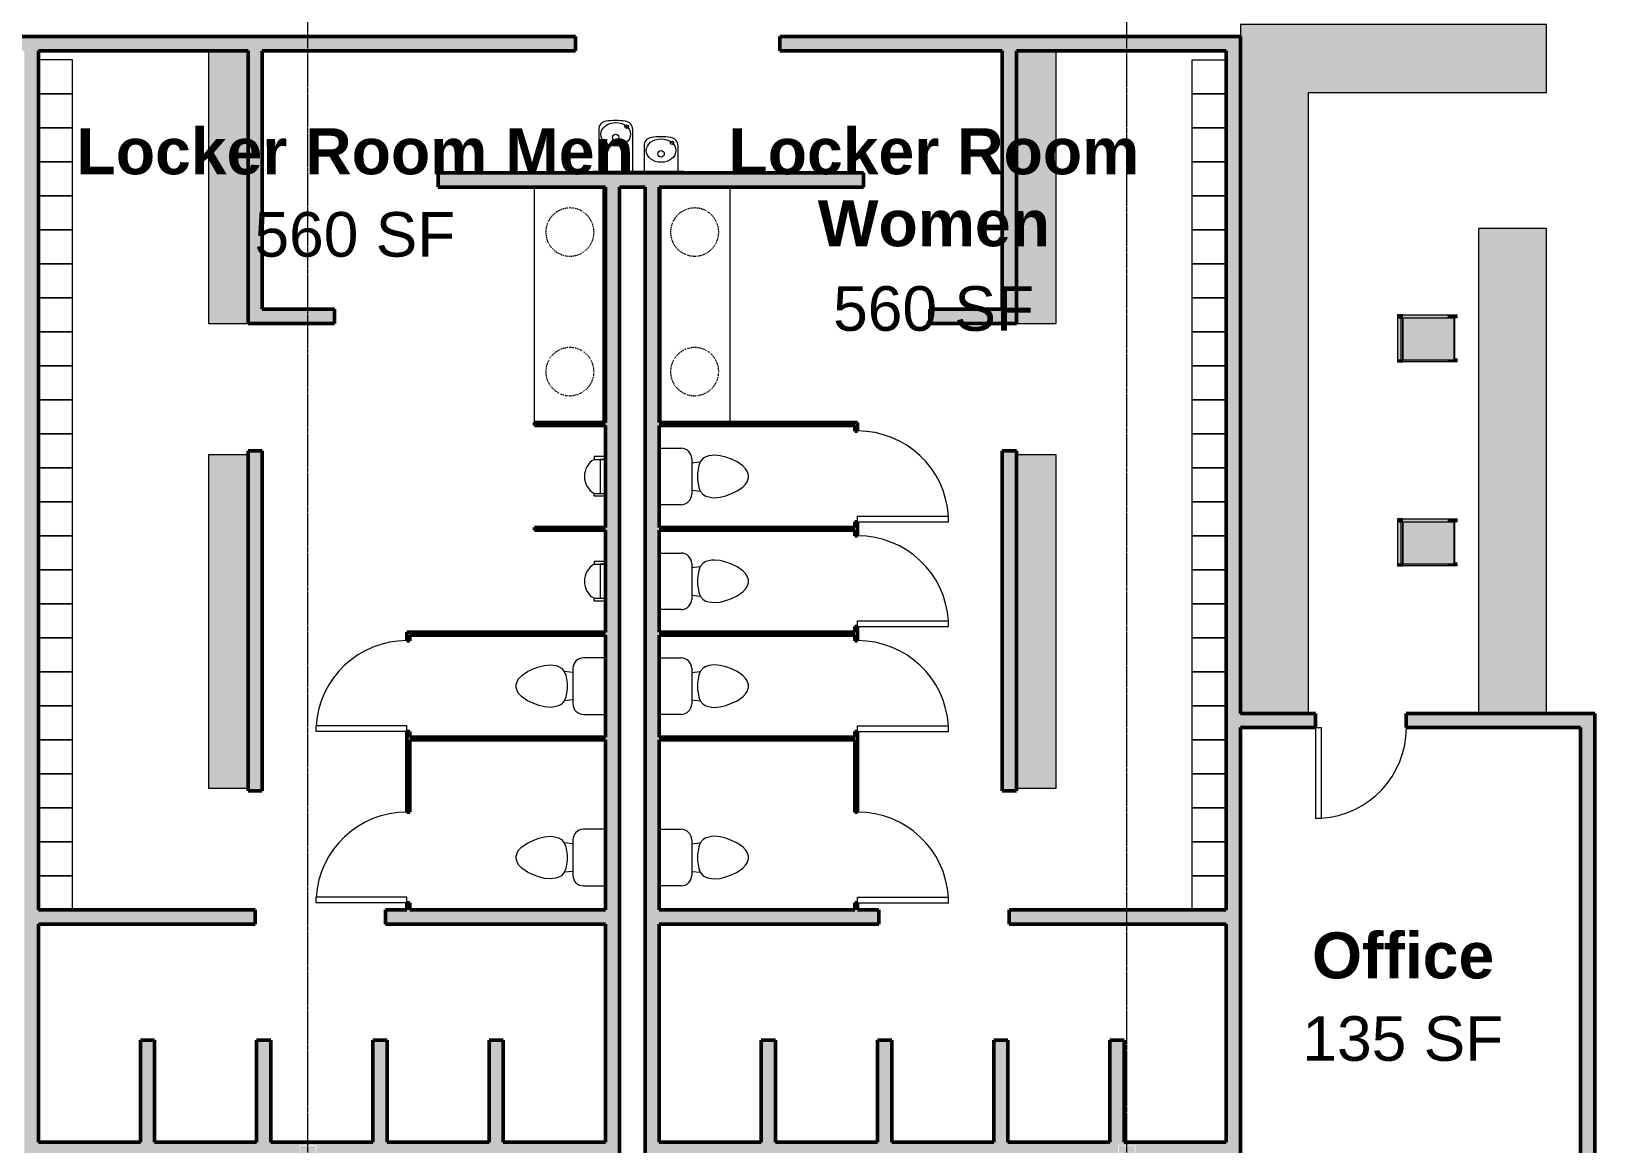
# Model space of a CAD drawing. Header units: inches. Extents: x 22110 to 26500, y -23046 to -20307.
# Drawn here: x 25300 to 25851, y -22755 to -22362 of the extents above; entities that cross this region are included whole.
import ezdxf

# ---------------------------------------------------------------- set-up
doc = ezdxf.new("R2010")
doc.units = ezdxf.units.IN
doc.header["$MEASUREMENT"] = 0
doc.linetypes.add('Dash dot dot', pattern=[0.8125, 0.25, -0.1875, 0, -0.1875, 0, -0.1875])
doc.linetypes.add('Grid Line 1_2_', pattern=[0.875, 0.5, -0.125, 0.125, -0.125])
for name, color, linetype, lineweight in [('A-DOOR', 31, 'Continuous', 13), ('I-FURN', 30, 'Continuous', 9), ('I-WALL', 2, 'Continuous', 13), ('M-AREA-IDEN', 171, 'Continuous', 9), ('P-SANR-FIXT', 6, 'Continuous', 9), ('Q-CASE', 31, 'Continuous', 9), ('S-GRID', 1, 'Continuous', 9)]:
    doc.layers.add(name, color=color, linetype=linetype, lineweight=lineweight)
doc.styles.add('Arial_2', font='arial.ttf', dxfattribs={"height": 15.736527})
doc.styles.add('Arial_B_1', font='arialbd.ttf', dxfattribs={"height": 16.236099})

# ---------------------------------------------------------------- blocks, each defined once
blk = doc.blocks.new('Casework 1 - Casework 1-456223-First Floor Plan')
at = {"layer": 'Q-CASE'}
h = blk.add_hatch(color=256, dxfattribs=at)
h.paths.add_polyline_path([(25750.39, -22590.66), (25750.39, -22371.55), (25834.39, -22371.55), (25834.39, -22347.55), (25726.39, -22347.55), (25726.39, -22590.66)], flags=0)
h.paths.add_polyline_path([(25810.39, -22590.66), (25834.39, -22590.66), (25834.39, -22419.55), (25810.39, -22419.55), (25810.39, -22550.54)], flags=0)
for p, q in [((25834.39, -22347.55), (25726.39, -22347.55)), ((25726.39, -22347.55), (25726.39, -22351.8)), ((25834.39, -22371.55), (25834.39, -22347.55)), ((25750.39, -22590.66), (25750.39, -22371.55)), ((25750.39, -22371.55), (25834.39, -22371.55)), ((25834.39, -22419.55), (25810.39, -22419.55)), ((25810.39, -22419.55), (25810.39, -22590.66)), ((25834.39, -22590.66), (25834.39, -22419.55))]:
    blk.add_line(p, q, dxfattribs=at)
blk = doc.blocks.new('Bar_Stool_6722_1_ - Bar_Stool_6722_1_-477960-First Floor Plan')
at = {"layer": 'I-FURN'}
for points in [[(1, 19.24), (1, 21.13), (0, 21.13), (0, 19.21), (1, 19.21)], [(0.5, 18.44), (0.5, 19.21), (0, 19.21), (0, 17.72), (0.5, 17.72), (0.5, 18.08)], [(1, 17.72), (0, 17.72), (0, 1.78), (1, 1.78), (1, 17.63)], [(1, 17.97), (1, 19.21), (0.5, 19.21), (0.5, 17.72), (1, 17.72)], [(15.5, 20.06), (15.5, 20.14), (1, 20.14), (1, 19.99), (15.5, 19.99)], [(16, 19.99), (1, 19.99), (1, 19.89), (16, 19.89)], [(16, 18.21), (16, 19.89), (1, 19.89), (1, 17.63), (16, 17.63)], [(16, 2.03), (16, 17.63), (1, 17.63), (1, 2.03), (1.35, 2.03)], [(16.5, 19.21), (16.5, 21.13), (15.5, 21.13), (15.5, 19.99), (16, 19.99), (16, 19.21)], [(16.5, 17.97), (16.5, 19.21), (16, 19.21), (16, 17.72), (16.5, 17.72)], [(16.5, 1.78), (16.5, 17.72), (16, 17.72), (16, 1.78)], [(1, 1.73), (1, 1.78), (0, 1.78), (0, 0.98), (1, 0.98), (1, 1.24)], [(1, 0.62), (1, 0.98), (0, 0.94), (0, 0), (1, 0), (1, 0.3)], [(16, 2.03), (1, 2.03), (1, 1.91), (16, 1.91)], [(16, 1.24), (16, 1.91), (1, 1.91), (1, 1.24), (1.35, 1.24)], [(16, 0.94), (16, 1.24), (1, 1.24), (1, 0), (16, 0), (16, 0.62)], [(16.5, 1.78), (16, 1.73), (16, 0.98), (16.5, 0.98), (16.5, 1.73)], [(16.5, 0.63), (16.5, 0.98), (16, 0.94), (16, 0), (16.5, 0), (16.5, 0.62)]]:
    blk.add_hatch(color=256, dxfattribs=at).paths.add_polyline_path(points, flags=0)
for p, q in [((0, 19.21), (0, 21.13)), ((1, 21.13), (0, 21.13)), ((0, 17.72), (0, 19.21)), ((0, 1.78), (0, 17.72)), ((1, 21.13), (1, 20.14)), ((1, 20.14), (15.5, 20.14)), ((1, 20.14), (1, 20.06)), ((1, 20.06), (1, 19.99)), ((16, 20), (1, 20)), ((1, 19.89), (1, 19.99)), ((1, 17.63), (1, 19.89)), ((1, 2.03), (1, 17.63)), ((15.5, 20.14), (15.5, 21.13)), ((16.5, 21.13), (15.5, 21.13)), ((15.5, 20.06), (15.5, 20.14)), ((15.5, 19.98), (15.5, 20.06)), ((16, 19.99), (16, 19.89)), ((16, 19.89), (16, 17.63)), ((16, 17.63), (16, 2.03)), ((16.5, 21.13), (16.5, 19.21)), ((16.5, 19.21), (16.5, 17.72)), ((16.5, 17.72), (16.5, 1.78)), ((1, 1.78), (0, 1.78)), ((0, 1.78), (0, 0.98)), ((1, 0.98), (0, 0.98)), ((0, 0.98), (0, 0)), ((0, 0), (1, 0)), ((1, 1.91), (1, 2.03)), ((16, 2.03), (1, 2.03)), ((1, 1.24), (1, 1.91)), ((16, 1.91), (1, 1.91)), ((1, 0), (1, 1.24)), ((1, 1.24), (16, 1.24)), ((16, 2.03), (16, 1.91)), ((16, 1.91), (16, 1.24)), ((16.5, 1.78), (16, 1.78)), ((16, 1.24), (16, 0)), ((16.5, 0.98), (16, 0.98)), ((16, 0), (16.5, 0)), ((16.5, 0.98), (16.5, 1.78)), ((16.5, 0), (16.5, 0.98)), ((1, 0), (16, 0))]:
    blk.add_line(p, q, dxfattribs=at)
blk = doc.blocks.new('Locker-Double Stacked - 12_ x 12_-484265-First Floor Plan')
at = {"layer": 'I-FURN'}
for p, q in [((-6, -6), (-6, 6)), ((-6, 6), (6, 6)), ((6, 6), (6, -6)), ((6, -6), (-6, -6))]:
    blk.add_line(p, q, dxfattribs=at)
blk = doc.blocks.new('Furniture 1 - Furniture 1-485189-First Floor Plan')
at = {"layer": 'I-FURN'}
blk.add_hatch(color=256, dxfattribs=at).paths.add_polyline_path([(25642.99, -22617.08), (25656.99, -22617.08), (25656.99, -22499.47), (25642.99, -22499.47), (25642.99, -22550.54)], flags=0)
for p, q in [((25656.99, -22499.47), (25642.99, -22499.47)), ((25656.99, -22617.08), (25656.99, -22499.47)), ((25642.99, -22617.08), (25656.99, -22617.08))]:
    blk.add_line(p, q, dxfattribs=at)
blk = doc.blocks.new('Toilet-Domestic-3D - Toilet-Domestic-3D-461878-First Floor Plan')
at = {"layer": 'P-SANR-FIXT'}
for p, q in [((-9.98, 11.75), (-9.98, 19.48)), ((9.98, 19.48), (9.98, 11.75)), ((6.25, 8.02), (-6.25, 8.02)), ((-4.86, 8.02), (-5.21, 5)), ((-1, 6), (-3.84, 5.5)), ((1, 6), (-1, 6)), ((3.84, 5.5), (1, 6)), ((4.86, 8.02), (5.21, 5)), ((-7.41, 1), (-7.5, 0)), ((-7.5, 0), (-7.33, -1.99)), ((-7.24, 2), (-7.41, 1)), ((-6.97, 3), (-7.24, 2)), ((-6.4, 4), (-6.97, 3)), ((-5.21, 5), (-6.4, 4)), ((-3.84, 5.5), (-5.21, 5)), ((5.21, 5), (3.84, 5.5)), ((6.4, 4), (5.21, 5)), ((6.97, 3), (6.4, 4)), ((7.24, 2), (6.97, 3)), ((7.41, 1), (7.24, 2)), ((7.33, -1.99), (7.5, 0)), ((7.5, 0), (7.41, 1)), ((-7.33, -1.99), (-6.79, -4)), ((-6.79, -4), (-6.06, -6)), ((6.06, -6), (6.79, -4)), ((6.79, -4), (7.33, -1.99)), ((-6.06, -6), (-5.13, -8)), ((-5.13, -8), (-3.74, -10)), ((-3.74, -10), (-2.74, -11)), ((-2.74, -11), (-1.87, -11.5)), ((1.87, -11.5), (2.74, -11)), ((2.74, -11), (3.74, -10)), ((3.74, -10), (5.13, -8)), ((5.13, -8), (6.06, -6)), ((-1.87, -11.5), (-0.5, -12)), ((-0.5, -12), (0.5, -12)), ((0.5, -12), (1.87, -11.5))]:
    blk.add_line(p, q, dxfattribs=at)
for centre, start, end in [((-6.25, 11.75), 180, 270), ((6.25, 11.75), 270, 360)]:
    blk.add_arc(centre, 3.73, start, end, dxfattribs=at)
blk = doc.blocks.new('Single-Flush - 32_ x 84_-486214-First Floor Plan')
at = {"layer": 'A-DOOR', "lineweight": 20}
for p, q in [((14, 0.5), (14, 32.5)), ((16, 32.5), (14, 32.5)), ((16, 0.5), (16, 32.5)), ((16, 0.5), (14, 0.5))]:
    blk.add_line(p, q, dxfattribs=at)
at = {"layer": 'A-DOOR', "lineweight": 9}
blk.add_arc((16, 0.5), 32.07, 93.5759, 180, dxfattribs=at)
blk = doc.blocks.new('Furniture 2 - Furniture 1-487140-First Floor Plan')
at = {"layer": 'I-FURN'}
blk.add_hatch(color=256, dxfattribs=at).paths.add_polyline_path([(25642.99, -22591.05), (25656.99, -22591.05), (25656.99, -22494.8), (25642.99, -22494.8), (25642.99, -22586.05)], flags=0)
for p, q in [((25656.99, -22591.05), (25656.99, -22494.8)), ((25642.99, -22591.05), (25656.99, -22591.05))]:
    blk.add_line(p, q, dxfattribs=at)
blk = doc.blocks.new('Vanity Counter Top w 2 Round Sink Holes - 72_-489078-First Floor Plan')
at = {"layer": 'Q-CASE', "lineweight": 20}
for p, q in [((-52.26, -0.75), (30.86, -0.75)), ((-52.26, -25), (30.86, -25))]:
    blk.add_line(p, q, dxfattribs=at)
at = {"layer": 'Q-CASE', "linetype": 'Dash dot dot'}
for centre, start, end in [((-34.26, -12.5), 360, 180), ((14.99, -12.5), 360, 180), ((-34.26, -12.5), 180, 0), ((14.99, -12.5), 180, 0)]:
    blk.add_arc(centre, 8.5, start, end, dxfattribs=at)
blk = doc.blocks.new('Locker-Double Stacked - 12_ x 12_-489636-First Floor Plan')
at = {"layer": 'I-FURN'}
for p, q in [((6, 6), (-6, 6)), ((-6, 6), (-6, -6)), ((6, -6), (6, 6)), ((-6, -6), (6, -6))]:
    blk.add_line(p, q, dxfattribs=at)
blk = doc.blocks.new('Furniture 3 - Furniture 1-489597-First Floor Plan')
at = {"layer": 'I-FURN'}
blk.add_hatch(color=256, dxfattribs=at).paths.add_polyline_path([(25345.99, -22617.08), (25359.99, -22617.08), (25359.99, -22499.47), (25345.99, -22499.47), (25345.99, -22550.54)], flags=0)
for p, q in [((25345.99, -22499.47), (25345.99, -22617.08)), ((25359.99, -22499.47), (25345.99, -22499.47)), ((25345.99, -22617.08), (25359.99, -22617.08))]:
    blk.add_line(p, q, dxfattribs=at)
blk = doc.blocks.new('Toilet-Domestic-3D - Toilet-Domestic-3D-489637-First Floor Plan')
at = {"layer": 'P-SANR-FIXT'}
for p, q in [((-2.74, 11), (-1.87, 11.5)), ((-1.87, 11.5), (-0.5, 12)), ((-0.5, 12), (0.5, 12)), ((0.5, 12), (1.87, 11.5)), ((1.87, 11.5), (2.74, 11)), ((-6.79, 4), (-6.06, 6)), ((-6.06, 6), (-5.13, 8)), ((-5.13, 8), (-3.74, 10)), ((-3.74, 10), (-2.74, 11)), ((2.74, 11), (3.74, 10)), ((3.74, 10), (5.13, 8)), ((5.13, 8), (6.06, 6)), ((6.06, 6), (6.79, 4)), ((-7.5, 0), (-7.33, 1.99)), ((-7.33, 1.99), (-6.79, 4)), ((6.79, 4), (7.33, 1.99)), ((7.33, 1.99), (7.5, 0)), ((-7.41, -1), (-7.5, 0)), ((-7.24, -2), (-7.41, -1)), ((-6.97, -3), (-7.24, -2)), ((-6.4, -4), (-6.97, -3)), ((-5.21, -5), (-6.4, -4)), ((-3.84, -5.5), (-5.21, -5)), ((-4.86, -8.02), (-5.21, -5)), ((-1, -6), (-3.84, -5.5)), ((3.84, -5.5), (1, -6)), ((5.21, -5), (3.84, -5.5)), ((4.86, -8.02), (5.21, -5)), ((6.4, -4), (5.21, -5)), ((6.97, -3), (6.4, -4)), ((7.24, -2), (6.97, -3)), ((7.41, -1), (7.24, -2)), ((7.5, 0), (7.41, -1)), ((6.25, -8.02), (-6.25, -8.02)), ((1, -6), (-1, -6)), ((-9.98, -11.75), (-9.98, -19.48)), ((9.98, -19.48), (9.98, -11.75))]:
    blk.add_line(p, q, dxfattribs=at)
for centre, start, end in [((-6.25, -11.75), 90, 180), ((6.25, -11.75), 0, 90)]:
    blk.add_arc(centre, 3.73, start, end, dxfattribs=at)
blk = doc.blocks.new('Single-Flush - 32_ x 84_-489638-First Floor Plan')
at = {"layer": 'A-DOOR', "lineweight": 20}
for p, q in [((14, -0.5), (14, -32.5)), ((16, -0.5), (14, -0.5)), ((16, -0.5), (16, -32.5)), ((16, -32.5), (14, -32.5))]:
    blk.add_line(p, q, dxfattribs=at)
at = {"layer": 'A-DOOR', "lineweight": 9}
blk.add_arc((16, -0.5), 32.07, 180, 266.4241, dxfattribs=at)
blk = doc.blocks.new('Furniture 4 - Furniture 1-489626-First Floor Plan')
at = {"layer": 'I-FURN'}
blk.add_hatch(color=256, dxfattribs=at).paths.add_polyline_path([(25345.99, -22591.05), (25359.99, -22591.05), (25359.99, -22494.8), (25345.99, -22494.8), (25345.99, -22586.05)], flags=0)
for p, q in [((25345.99, -22494.8), (25345.99, -22591.05)), ((25345.99, -22591.05), (25359.99, -22591.05))]:
    blk.add_line(p, q, dxfattribs=at)
blk = doc.blocks.new('Vanity Counter Top w 2 Round Sink Holes - 72_-489639-First Floor Plan')
at = {"layer": 'Q-CASE', "lineweight": 20}
for p, q in [((-52.26, 25), (30.86, 25)), ((-52.26, 0.75), (30.86, 0.75))]:
    blk.add_line(p, q, dxfattribs=at)
at = {"layer": 'Q-CASE', "linetype": 'Dash dot dot'}
for centre, start, end in [((-34.26, 12.5), 360, 180), ((14.99, 12.5), 360, 180), ((-34.26, 12.5), 180, 0), ((14.99, 12.5), 180, 0)]:
    blk.add_arc(centre, 8.5, start, end, dxfattribs=at)
blk = doc.blocks.new('Single-Flush - 32_ x 84_-489871-First Floor Plan')
at = {"layer": 'A-DOOR', "lineweight": 20}
for p, q in [((14, 2.5), (14, 34.5)), ((16, 34.5), (14, 34.5)), ((16, 2.5), (16, 34.5)), ((16, 2.5), (14, 2.5))]:
    blk.add_line(p, q, dxfattribs=at)
at = {"layer": 'A-DOOR', "lineweight": 9}
blk.add_arc((16, 2.5), 32.07, 93.5759, 180, dxfattribs=at)
blk = doc.blocks.new('Urinal-Wall-3D - Urinal-Wall-3D-492330-First Floor Plan')
at = {"layer": 'P-SANR-FIXT'}
for p, q in [((-11.29, 2.5), (-11.29, 6.5)), ((-11.29, 6.5), (-10.29, 6.5)), ((-10.29, 6.5), (-10.29, 2.5)), ((2.73, 6.5), (1.71, 6.5)), ((1.71, 6.5), (1.71, 2.5)), ((2.73, 2.5), (2.73, 6.5)), ((1.71, 4.35), (-10.29, 4.35)), ((-10.29, 4.35), (-10.29, 2.5)), ((1.71, 2.5), (1.71, 4.35))]:
    blk.add_line(p, q, dxfattribs=at)
blk.add_arc((-4.29, 2.89), 7, 31.0027, 148.9973, dxfattribs=at)
blk = doc.blocks.new('Drinking_Fountain-Haws_Corporation-Wall_Mounted_1119 - 1119-477162-First Floor Plan')
at = {"layer": 'P-SANR-FIXT'}
for p, q in [((13.07, 19.62), (13.07, 4.82)), ((25.07, 4.82), (25.07, 19.62)), ((29.07, 13.87), (29.07, 4.82)), ((41.07, 4.82), (41.07, 13.87)), ((43.07, 4.82), (11.07, 4.82)), ((11.07, 4.82), (11.07, 4.32)), ((43.07, 4.32), (43.07, 4.82))]:
    blk.add_line(p, q, dxfattribs=at)
for centre, radius in [((19.07, 16.82), 1.13), ((22.94, 20.67), 0.625), ((35.07, 11.07), 1.13), ((38.94, 14.94), 0.625)]:
    blk.add_circle(centre, radius, dxfattribs=at)
for centre, radius, start, end in [((16.07, 19.62), 3, 97.5776, 180), ((19.07, -2.93), 25.75, 82.4224, 97.5776), ((22.07, 19.62), 3, 360, 82.4224), ((32.07, 13.87), 3, 97.5776, 180), ((35.07, -8.68), 25.75, 82.4224, 97.5776), ((38.07, 13.87), 3, 360, 82.4224)]:
    blk.add_arc(centre, radius, start, end, dxfattribs=at)
for centre, ratio in [((19.07, 17.95), 0.786373), ((35.07, 12.2), 0.786365)]:
    blk.add_ellipse(centre, major_axis=(-5.25, 0), ratio=ratio, dxfattribs=at)

msp = doc.modelspace()

# ---------------------------------------------------------------- hatches: boundary and pattern name
at = {"layer": 'I-WALL'}
h = msp.add_hatch(color=256, dxfattribs=at)
h.paths.add_polyline_path([(25721.3902, -22368.8028), (25726.3902, -22368.8028), (25726.3902, -22363.8028), (25563.8902, -22363.8028), (25563.8902, -22368.8028), (25647.3902, -22368.8028)], flags=0)
h.paths.add_polyline_path([(25491.8902, -22368.8028), (25491.8902, -22363.8028), (25165.3902, -22363.8028), (25165.3902, -22368.8028), (25402.0712, -22368.8028)], flags=0)
h.paths.add_polyline_path([(25105.8902, -22368.8028), (25110.8902, -22368.8028), (25110.8902, -22363.8028), (24937.8902, -22363.8028), (24937.8902, -22368.8028), (24978.8902, -22368.8028)], flags=0)
h.paths.add_polyline_path([(24865.8902, -22368.8028), (24865.8902, -22363.8028), (24421.8902, -22363.8028), (24421.8902, -22368.8028), (24853.3472, -22368.8028)], flags=0)
h.paths.add_polyline_path([(24349.8902, -22368.8028), (24349.8902, -22363.8028), (23917.8902, -22363.8028), (23917.8902, -22368.8028), (24304.6232, -22368.8028)], flags=0)
h.paths.add_polyline_path([(23845.8902, -22368.8028), (23845.8902, -22363.8028), (23245.8902, -22363.8028), (23245.8902, -22368.8028)], flags=0)
h.paths.add_polyline_path([(23173.8902, -22368.8028), (23173.8902, -22363.8028), (22891.8902, -22363.8028), (22891.8902, -22368.8028), (23146.6076, -22368.8028)], flags=0)
h.paths.add_polyline_path([(22819.8902, -22368.8028), (22819.8902, -22363.8028), (22787.775, -22363.8028), (22787.775, -22368.8028), (22798.8902, -22368.8028)], flags=0)
for points in [[(25302.3902, -22769.5528), (25302.3902, -22368.8028), (25297.3902, -22368.8028), (25297.3902, -22769.5528)], [(25376.3902, -22465.0528), (25381.3902, -22465.0528), (25381.3902, -22368.8028), (25376.3902, -22368.8028), (25376.3902, -22403.924)], [(25647.3902, -22465.0528), (25647.3902, -22368.8028), (25642.3902, -22368.8028), (25642.3902, -22465.0528)], [(25726.3902, -22769.5528), (25726.3902, -22368.8028), (25721.3902, -22368.8028), (25721.3902, -22769.5528)], [(25593.4266, -22416.9278), (25593.4266, -22411.9278), (25443.4266, -22411.9278), (25443.4266, -22416.9278), (25539.2522, -22416.9278)], [(25507.3902, -22769.5528), (25507.3902, -22416.9278), (25502.3902, -22416.9278), (25502.3902, -22769.5528)], [(25521.3902, -22769.5528), (25521.3902, -22416.9278), (25516.3902, -22416.9278), (25516.3902, -22769.5528)], [(25381.3902, -22465.0528), (25406.8902, -22465.0528), (25406.8902, -22460.0528), (25381.3902, -22460.0528)], [(25642.3902, -22465.0528), (25642.3902, -22460.0528), (25616.8902, -22460.0528), (25616.8902, -22465.0528)], [(25502.3902, -22501.0528), (25502.3902, -22500.0528), (25477.3902, -22500.0528), (25477.3902, -22501.0528)], [(25590.3902, -22501.0528), (25591.3902, -22501.0528), (25591.3902, -22500.0528), (25521.3902, -22500.0528), (25521.3902, -22501.0528), (25539.2522, -22501.0528)], [(25381.3902, -22630.0528), (25381.3902, -22510.0528), (25376.3902, -22510.0528), (25376.3902, -22630.0528)], [(25647.3902, -22630.0528), (25647.3902, -22510.0528), (25642.3902, -22510.0528), (25642.3902, -22630.0528)], [(25502.3902, -22538.0528), (25502.3902, -22537.0528), (25477.3902, -22537.0528), (25477.3902, -22538.0528)], [(25590.3902, -22538.0528), (25590.3902, -22537.0528), (25521.3902, -22537.0528), (25521.3902, -22538.0528), (25539.2522, -22538.0528)], [(25502.3902, -22575.0528), (25502.3902, -22574.0528), (25432.3902, -22574.0528), (25432.3902, -22575.0528), (25470.6617, -22575.0528)], [(25590.3902, -22575.0528), (25590.3902, -22574.0528), (25521.3902, -22574.0528), (25521.3902, -22575.0528), (25539.2522, -22575.0528)], [(25502.3902, -22612.0528), (25502.3902, -22611.0528), (25433.3902, -22611.0528), (25433.3902, -22612.0528), (25470.6617, -22612.0528)], [(25590.3902, -22612.0528), (25590.3902, -22611.0528), (25521.3902, -22611.0528), (25521.3902, -22612.0528), (25539.2522, -22612.0528)], [(25851.3902, -22769.5528), (25851.3902, -22607.6622), (25846.3902, -22607.6622), (25846.3902, -22769.5528)], [(25378.8902, -22677.0528), (25378.8902, -22672.0528), (25302.3902, -22672.0528), (25302.3902, -22677.0528)], [(25502.3902, -22677.0528), (25502.3902, -22672.0528), (25424.8902, -22672.0528), (25424.8902, -22677.0528), (25470.6617, -22677.0528)], [(25521.3902, -22677.0528), (25598.8902, -22677.0528), (25598.8902, -22672.0528), (25521.3902, -22672.0528)], [(25721.3902, -22677.0528), (25721.3902, -22672.0528), (25644.8902, -22672.0528), (25644.8902, -22677.0528), (25676.4332, -22677.0528)], [(25343.3902, -22754.0528), (25343.3902, -22718.0528), (25338.3902, -22718.0528), (25338.3902, -22754.0528)], [(25384.3902, -22754.0528), (25384.3902, -22718.0528), (25379.3902, -22718.0528), (25379.3902, -22754.0528)], [(25425.3902, -22754.0528), (25425.3902, -22718.0528), (25420.3902, -22718.0528), (25420.3902, -22754.0528)], [(25466.3902, -22754.0528), (25466.3902, -22718.0528), (25461.3902, -22718.0528), (25461.3902, -22754.0528)], [(25562.3902, -22754.0528), (25562.3902, -22718.0528), (25557.3902, -22718.0528), (25557.3902, -22754.0528)], [(25603.3902, -22754.0528), (25603.3902, -22718.0528), (25598.3902, -22718.0528), (25598.3902, -22754.0528)], [(25644.3902, -22754.0528), (25644.3902, -22718.0528), (25639.3902, -22718.0528), (25639.3902, -22754.0528)], [(25685.3902, -22754.0528), (25685.3902, -22718.0528), (25680.3902, -22718.0528), (25680.3902, -22754.0528)]]:
    msp.add_hatch(color=256, dxfattribs=at).paths.add_polyline_path(points, flags=0)
h = msp.add_hatch(color=256, dxfattribs=at)
h.paths.add_polyline_path([(25591.3902, -22672.0528), (25591.3902, -22669.5528), (25590.3902, -22669.5528), (25590.3902, -22672.0528)], flags=0)
h.paths.add_polyline_path([(25591.3902, -22637.5528), (25591.3902, -22609.0528), (25590.3902, -22609.0528), (25590.3902, -22637.5528)], flags=0)
h.paths.add_polyline_path([(25591.3902, -22577.0528), (25591.3902, -22572.0528), (25590.3902, -22572.0528), (25590.3902, -22577.0528)], flags=0)
h.paths.add_polyline_path([(25591.3902, -22540.0528), (25591.3902, -22535.0528), (25590.3902, -22535.0528), (25590.3902, -22540.0528)], flags=0)
h.paths.add_polyline_path([(25591.3902, -22503.0528), (25591.3902, -22501.0528), (25590.3902, -22501.0528), (25590.3902, -22503.0528)], flags=0)
h = msp.add_hatch(color=256, dxfattribs=at)
h.paths.add_polyline_path([(25433.3902, -22672.0528), (25433.3902, -22669.5528), (25432.3902, -22669.5528), (25432.3902, -22672.0528)], flags=0)
h.paths.add_polyline_path([(25432.3902, -22637.5528), (25433.3902, -22637.5528), (25433.3902, -22609.0528), (25432.3902, -22609.0528)], flags=0)
h.paths.add_polyline_path([(25433.3902, -22577.0528), (25433.3902, -22575.0528), (25432.3902, -22575.0528), (25432.3902, -22577.0528)], flags=0)
h = msp.add_hatch(color=256, dxfattribs=at)
h.paths.add_polyline_path([(25851.3902, -22607.6622), (25851.3902, -22602.6622), (25784.8902, -22602.6622), (25784.8902, -22607.6622), (25846.3902, -22607.6622)], flags=0)
h.paths.add_polyline_path([(25726.3902, -22607.6622), (25752.8902, -22607.6622), (25752.8902, -22602.6622), (25726.3902, -22602.6622)], flags=0)
h = msp.add_hatch(color=256, dxfattribs=at)
h.paths.add_polyline_path([(25302.3902, -22759.0528), (25394.3902, -22759.0528), (25394.3902, -22755.5188), (25394.5267, -22755.1893), (25394.8562, -22755.0528), (25399.9242, -22755.0528), (25400.2537, -22755.1893), (25400.3902, -22755.5188), (25400.3902, -22759.0528), (25502.3902, -22759.0528), (25502.3902, -22754.0528), (25302.3902, -22754.0528)], flags=0)
h.paths.add_polyline_path([(25400.089, -22759.0528), (25400.1572, -22759.0528), (25400.1572, -22755.5188), (25400.089, -22755.3541), (25399.9242, -22755.2858), (25394.8562, -22755.2858), (25394.6915, -22755.3541), (25394.6232, -22755.5188), (25394.6232, -22759.0528), (25399.9242, -22759.0528)], flags=0)
h = msp.add_hatch(color=256, dxfattribs=at)
h.paths.add_polyline_path([(25539.2522, -22759.0528), (25683.3902, -22759.0528), (25683.3902, -22755.5188), (25683.5267, -22755.1893), (25683.8562, -22755.0528), (25689.0636, -22755.1105), (25689.2537, -22755.1893), (25689.3902, -22755.5188), (25689.3902, -22759.0528), (25721.3902, -22759.0528), (25721.3902, -22754.0528), (25521.3902, -22754.0528), (25521.3902, -22759.0528)], flags=0)
h.paths.add_polyline_path([(25683.6232, -22759.0528), (25689.1572, -22759.0528), (25689.1572, -22755.5188), (25689.089, -22755.3541), (25688.9242, -22755.2858), (25683.8562, -22755.2858), (25683.6915, -22755.3541), (25683.6232, -22755.5188), (25683.6232, -22757.4525)], flags=0)

# ---------------------------------------------------------------- linework, layer by layer
at = {"layer": 'I-WALL', "lineweight": 50}
for p, q in [((25491.8902, -22363.8028), (25165.3902, -22363.8028)), ((25302.3902, -22672.0528), (25302.3902, -22368.8028)), ((25302.3902, -22368.8028), (25376.3902, -22368.8028)), ((25376.3902, -22368.8028), (25376.3902, -22465.0528)), ((25381.3902, -22460.0528), (25381.3902, -22368.8028)), ((25381.3902, -22368.8028), (25491.8902, -22368.8028)), ((25491.8902, -22368.8028), (25491.8902, -22363.8028)), ((25726.3902, -22363.8028), (25563.8902, -22363.8028)), ((25563.8902, -22363.8028), (25563.8902, -22368.8028)), ((25563.8902, -22368.8028), (25642.3902, -22368.8028)), ((25642.3902, -22368.8028), (25642.3902, -22460.0528)), ((25647.3902, -22465.0528), (25647.3902, -22368.8028)), ((25647.3902, -22368.8028), (25721.3902, -22368.8028)), ((25721.3902, -22368.8028), (25721.3902, -22672.0528)), ((25726.3902, -22602.6622), (25726.3902, -22363.8028)), ((25593.4266, -22411.9278), (25443.4266, -22411.9278)), ((25443.4266, -22411.9278), (25443.4266, -22416.9278)), ((25593.4266, -22416.9278), (25593.4266, -22411.9278)), ((25443.4266, -22416.9278), (25502.3902, -22416.9278)), ((25502.3902, -22416.9278), (25502.3902, -22500.0528)), ((25507.3902, -22769.5528), (25507.3902, -22416.9278)), ((25507.3902, -22416.9278), (25516.3902, -22416.9278)), ((25516.3902, -22416.9278), (25516.3902, -22769.5528)), ((25521.3902, -22500.0528), (25521.3902, -22416.9278)), ((25521.3902, -22416.9278), (25593.4266, -22416.9278)), ((25406.8902, -22460.0528), (25381.3902, -22460.0528)), ((25406.8902, -22465.0528), (25406.8902, -22460.0528)), ((25642.3902, -22460.0528), (25616.8902, -22460.0528)), ((25616.8902, -22460.0528), (25616.8902, -22465.0528)), ((25376.3902, -22465.0528), (25406.8902, -22465.0528)), ((25616.8902, -22465.0528), (25647.3902, -22465.0528)), ((25502.3902, -22500.0528), (25477.3902, -22500.0528)), ((25477.3902, -22500.0528), (25477.3902, -22501.0528)), ((25477.3902, -22501.0528), (25502.3902, -22501.0528)), ((25502.3902, -22501.0528), (25502.3902, -22537.0528)), ((25591.3902, -22500.0528), (25521.3902, -22500.0528)), ((25521.3902, -22537.0528), (25521.3902, -22501.0528)), ((25521.3902, -22501.0528), (25590.3902, -22501.0528)), ((25590.3902, -22501.0528), (25590.3902, -22503.0528)), ((25591.3902, -22503.0528), (25591.3902, -22500.0528)), ((25590.3902, -22503.0528), (25591.3902, -22503.0528)), ((25381.3902, -22510.0528), (25376.3902, -22510.0528)), ((25376.3902, -22510.0528), (25376.3902, -22630.0528)), ((25381.3902, -22630.0528), (25381.3902, -22510.0528)), ((25647.3902, -22510.0528), (25642.3902, -22510.0528)), ((25642.3902, -22510.0528), (25642.3902, -22630.0528)), ((25647.3902, -22630.0528), (25647.3902, -22510.0528)), ((25502.3902, -22537.0528), (25477.3902, -22537.0528)), ((25477.3902, -22537.0528), (25477.3902, -22538.0528)), ((25477.3902, -22538.0528), (25502.3902, -22538.0528)), ((25502.3902, -22538.0528), (25502.3902, -22574.0528)), ((25590.3902, -22537.0528), (25521.3902, -22537.0528)), ((25521.3902, -22574.0528), (25521.3902, -22538.0528)), ((25521.3902, -22538.0528), (25590.3902, -22538.0528)), ((25591.3902, -22535.0528), (25590.3902, -22535.0528)), ((25590.3902, -22535.0528), (25590.3902, -22537.0528)), ((25590.3902, -22538.0528), (25590.3902, -22540.0528)), ((25591.3902, -22540.0528), (25591.3902, -22535.0528)), ((25590.3902, -22540.0528), (25591.3902, -22540.0528)), ((25591.3902, -22572.0528), (25590.3902, -22572.0528)), ((25590.3902, -22572.0528), (25590.3902, -22574.0528)), ((25591.3902, -22577.0528), (25591.3902, -22572.0528)), ((25502.3902, -22574.0528), (25432.3902, -22574.0528)), ((25432.3902, -22574.0528), (25432.3902, -22577.0528)), ((25432.3902, -22577.0528), (25433.3902, -22577.0528)), ((25433.3902, -22575.0528), (25502.3902, -22575.0528)), ((25433.3902, -22577.0528), (25433.3902, -22575.0528)), ((25502.3902, -22575.0528), (25502.3902, -22611.0528)), ((25590.3902, -22574.0528), (25521.3902, -22574.0528)), ((25521.3902, -22611.0528), (25521.3902, -22575.0528)), ((25521.3902, -22575.0528), (25590.3902, -22575.0528)), ((25590.3902, -22575.0528), (25590.3902, -22577.0528)), ((25590.3902, -22577.0528), (25591.3902, -22577.0528)), ((25752.8902, -22602.6622), (25726.3902, -22602.6622)), ((25752.8902, -22607.6622), (25752.8902, -22602.6622)), ((25851.3902, -22602.6622), (25784.8902, -22602.6622)), ((25784.8902, -22602.6622), (25784.8902, -22607.6622)), ((25851.3902, -22769.5528), (25851.3902, -22602.6622)), ((25433.3902, -22609.0528), (25432.3902, -22609.0528)), ((25432.3902, -22609.0528), (25432.3902, -22637.5528)), ((25433.3902, -22611.0528), (25433.3902, -22609.0528)), ((25502.3902, -22611.0528), (25433.3902, -22611.0528)), ((25590.3902, -22611.0528), (25521.3902, -22611.0528)), ((25591.3902, -22609.0528), (25590.3902, -22609.0528)), ((25590.3902, -22609.0528), (25590.3902, -22611.0528)), ((25591.3902, -22637.5528), (25591.3902, -22609.0528)), ((25726.3902, -22769.5528), (25726.3902, -22607.6622)), ((25726.3902, -22607.6622), (25752.8902, -22607.6622)), ((25784.8902, -22607.6622), (25846.3902, -22607.6622)), ((25846.3902, -22607.6622), (25846.3902, -22769.5528)), ((25433.3902, -22612.0528), (25502.3902, -22612.0528)), ((25433.3902, -22637.5528), (25433.3902, -22612.0528)), ((25502.3902, -22612.0528), (25502.3902, -22672.0528)), ((25521.3902, -22672.0528), (25521.3902, -22612.0528)), ((25521.3902, -22612.0528), (25590.3902, -22612.0528)), ((25590.3902, -22612.0528), (25590.3902, -22637.5528)), ((25376.3902, -22630.0528), (25381.3902, -22630.0528)), ((25642.3902, -22630.0528), (25647.3902, -22630.0528)), ((25432.3902, -22637.5528), (25433.3902, -22637.5528)), ((25590.3902, -22637.5528), (25591.3902, -22637.5528)), ((25378.8902, -22672.0528), (25302.3902, -22672.0528)), ((25378.8902, -22677.0528), (25378.8902, -22672.0528)), ((25432.3902, -22672.0528), (25424.8902, -22672.0528)), ((25424.8902, -22672.0528), (25424.8902, -22677.0528)), ((25433.3902, -22669.5528), (25432.3902, -22669.5528)), ((25432.3902, -22669.5528), (25432.3902, -22672.0528)), ((25433.3902, -22672.0528), (25433.3902, -22669.5528)), ((25502.3902, -22672.0528), (25433.3902, -22672.0528)), ((25590.3902, -22672.0528), (25521.3902, -22672.0528)), ((25591.3902, -22669.5528), (25590.3902, -22669.5528)), ((25590.3902, -22669.5528), (25590.3902, -22672.0528)), ((25591.3902, -22672.0528), (25591.3902, -22669.5528)), ((25598.8902, -22672.0528), (25591.3902, -22672.0528)), ((25598.8902, -22677.0528), (25598.8902, -22672.0528)), ((25721.3902, -22672.0528), (25644.8902, -22672.0528)), ((25644.8902, -22672.0528), (25644.8902, -22677.0528)), ((25302.3902, -22754.0528), (25302.3902, -22677.0528)), ((25302.3902, -22677.0528), (25378.8902, -22677.0528)), ((25424.8902, -22677.0528), (25502.3902, -22677.0528)), ((25502.3902, -22677.0528), (25502.3902, -22754.0528)), ((25521.3902, -22754.0528), (25521.3902, -22677.0528)), ((25521.3902, -22677.0528), (25598.8902, -22677.0528)), ((25644.8902, -22677.0528), (25721.3902, -22677.0528)), ((25721.3902, -22677.0528), (25721.3902, -22754.0528)), ((25343.3902, -22718.0528), (25338.3902, -22718.0528)), ((25338.3902, -22718.0528), (25338.3902, -22754.0528)), ((25343.3902, -22754.0528), (25343.3902, -22718.0528)), ((25384.3902, -22718.0528), (25379.3902, -22718.0528)), ((25379.3902, -22718.0528), (25379.3902, -22754.0528)), ((25384.3902, -22754.0528), (25384.3902, -22718.0528)), ((25425.3902, -22718.0528), (25420.3902, -22718.0528)), ((25420.3902, -22718.0528), (25420.3902, -22754.0528)), ((25425.3902, -22754.0528), (25425.3902, -22718.0528)), ((25466.3902, -22718.0528), (25461.3902, -22718.0528)), ((25461.3902, -22718.0528), (25461.3902, -22754.0528)), ((25466.3902, -22754.0528), (25466.3902, -22718.0528)), ((25562.3902, -22718.0528), (25557.3902, -22718.0528)), ((25557.3902, -22718.0528), (25557.3902, -22754.0528)), ((25562.3902, -22754.0528), (25562.3902, -22718.0528)), ((25603.3902, -22718.0528), (25598.3902, -22718.0528)), ((25598.3902, -22718.0528), (25598.3902, -22754.0528)), ((25603.3902, -22754.0528), (25603.3902, -22718.0528)), ((25644.3902, -22718.0528), (25639.3902, -22718.0528)), ((25639.3902, -22718.0528), (25639.3902, -22754.0528)), ((25644.3902, -22754.0528), (25644.3902, -22718.0528)), ((25685.3902, -22718.0528), (25680.3902, -22718.0528)), ((25680.3902, -22718.0528), (25680.3902, -22754.0528)), ((25685.3902, -22754.0528), (25685.3902, -22718.0528)), ((25338.3902, -22754.0528), (25302.3902, -22754.0528)), ((25379.3902, -22754.0528), (25343.3902, -22754.0528)), ((25420.3902, -22754.0528), (25384.3902, -22754.0528)), ((25461.3902, -22754.0528), (25425.3902, -22754.0528)), ((25502.3902, -22754.0528), (25466.3902, -22754.0528)), ((25557.3902, -22754.0528), (25521.3902, -22754.0528)), ((25598.3902, -22754.0528), (25562.3902, -22754.0528)), ((25639.3902, -22754.0528), (25603.3902, -22754.0528)), ((25680.3902, -22754.0528), (25644.3902, -22754.0528)), ((25721.3902, -22754.0528), (25685.3902, -22754.0528))]:
    msp.add_line(p, q, dxfattribs=at)
at = {"layer": 'S-GRID', "linetype": 'Grid Line 1_2_'}
for p, q in [((25397.3902, -22848.2095), (25397.3902, -20371.4957)), ((25686.3902, -22848.2095), (25686.3902, -20371.4957))]:
    msp.add_line(p, q, dxfattribs=at)

# ---------------------------------------------------------------- block references
at = {"layer": 'A-DOOR'}
for name, p, rotation in [('Single-Flush - 32_ x 84_-486214-First Floor Plan', (25590.8902, -22519.0528), 269.9999999999999), ('Single-Flush - 32_ x 84_-486214-First Floor Plan', (25590.8902, -22556.0528), 269.9999999999999), ('Single-Flush - 32_ x 84_-489638-First Floor Plan', (25432.8902, -22593.0528), 270.0000000000001), ('Single-Flush - 32_ x 84_-486214-First Floor Plan', (25590.8902, -22593.0528), 269.9999999999999), ('Single-Flush - 32_ x 84_-489871-First Floor Plan', (25768.8902, -22605.1622), 180), ('Single-Flush - 32_ x 84_-489638-First Floor Plan', (25432.8902, -22653.5528), 270.0000000000001), ('Single-Flush - 32_ x 84_-486214-First Floor Plan', (25590.8902, -22653.5528), 269.9999999999999)]:
    msp.add_blockref(name, p, dxfattribs=dict(at, rotation=rotation))
at = {"layer": 'I-FURN'}
for name, p in [('Furniture 4 - Furniture 1-489626-First Floor Plan', (16.4016, 126)), ('Furniture 2 - Furniture 1-487140-First Floor Plan', (4.4016, 126)), ('Furniture 3 - Furniture 1-489597-First Floor Plan', (16.4016, -12)), ('Furniture 1 - Furniture 1-485189-First Floor Plan', (4.4016, -12))]:
    msp.add_blockref(name, p, dxfattribs=at)
for name, p, rotation in [('Locker-Double Stacked - 12_ x 12_-489636-First Floor Plan', (25308.3902, -22378.0528), 270), ('Locker-Double Stacked - 12_ x 12_-484265-First Floor Plan', (25715.3902, -22378.0528), 270), ('Locker-Double Stacked - 12_ x 12_-489636-First Floor Plan', (25308.3902, -22390.0528), 270), ('Locker-Double Stacked - 12_ x 12_-484265-First Floor Plan', (25715.3902, -22390.0528), 270), ('Locker-Double Stacked - 12_ x 12_-489636-First Floor Plan', (25308.3902, -22402.0528), 270), ('Locker-Double Stacked - 12_ x 12_-484265-First Floor Plan', (25715.3902, -22402.0528), 270), ('Locker-Double Stacked - 12_ x 12_-489636-First Floor Plan', (25308.3902, -22414.0528), 270), ('Locker-Double Stacked - 12_ x 12_-484265-First Floor Plan', (25715.3902, -22414.0528), 270), ('Locker-Double Stacked - 12_ x 12_-489636-First Floor Plan', (25308.3902, -22426.0528), 270), ('Locker-Double Stacked - 12_ x 12_-484265-First Floor Plan', (25715.3902, -22426.0528), 270), ('Locker-Double Stacked - 12_ x 12_-489636-First Floor Plan', (25308.3902, -22438.0528), 270), ('Locker-Double Stacked - 12_ x 12_-484265-First Floor Plan', (25715.3902, -22438.0528), 270), ('Locker-Double Stacked - 12_ x 12_-489636-First Floor Plan', (25308.3902, -22450.0528), 270), ('Locker-Double Stacked - 12_ x 12_-484265-First Floor Plan', (25715.3902, -22450.0528), 270), ('Locker-Double Stacked - 12_ x 12_-489636-First Floor Plan', (25308.3902, -22462.0528), 270), ('Locker-Double Stacked - 12_ x 12_-484265-First Floor Plan', (25715.3902, -22462.0528), 270), ('Bar_Stool_6722_1_ - Bar_Stool_6722_1_-477960-First Floor Plan', (25781.7918, -22462.0528), 270.0000000000007), ('Locker-Double Stacked - 12_ x 12_-489636-First Floor Plan', (25308.3902, -22474.0528), 270), ('Locker-Double Stacked - 12_ x 12_-484265-First Floor Plan', (25715.3902, -22474.0528), 270), ('Locker-Double Stacked - 12_ x 12_-489636-First Floor Plan', (25308.3902, -22486.0528), 270), ('Locker-Double Stacked - 12_ x 12_-484265-First Floor Plan', (25715.3902, -22486.0528), 270), ('Locker-Double Stacked - 12_ x 12_-489636-First Floor Plan', (25308.3902, -22498.0528), 270), ('Locker-Double Stacked - 12_ x 12_-484265-First Floor Plan', (25715.3902, -22498.0528), 270), ('Locker-Double Stacked - 12_ x 12_-489636-First Floor Plan', (25308.3902, -22510.0528), 270), ('Locker-Double Stacked - 12_ x 12_-484265-First Floor Plan', (25715.3902, -22510.0528), 270), ('Locker-Double Stacked - 12_ x 12_-489636-First Floor Plan', (25308.3902, -22522.0528), 270), ('Locker-Double Stacked - 12_ x 12_-484265-First Floor Plan', (25715.3902, -22522.0528), 270), ('Locker-Double Stacked - 12_ x 12_-489636-First Floor Plan', (25308.3902, -22534.0528), 270), ('Locker-Double Stacked - 12_ x 12_-484265-First Floor Plan', (25715.3902, -22534.0528), 270), ('Bar_Stool_6722_1_ - Bar_Stool_6722_1_-477960-First Floor Plan', (25781.7918, -22534.0528), 270.0000000000007), ('Locker-Double Stacked - 12_ x 12_-489636-First Floor Plan', (25308.3902, -22546.0528), 270), ('Locker-Double Stacked - 12_ x 12_-484265-First Floor Plan', (25715.3902, -22546.0528), 270), ('Locker-Double Stacked - 12_ x 12_-489636-First Floor Plan', (25308.3902, -22558.0528), 270), ('Locker-Double Stacked - 12_ x 12_-484265-First Floor Plan', (25715.3902, -22558.0528), 270), ('Locker-Double Stacked - 12_ x 12_-489636-First Floor Plan', (25308.3902, -22570.0528), 270), ('Locker-Double Stacked - 12_ x 12_-484265-First Floor Plan', (25715.3902, -22570.0528), 270), ('Locker-Double Stacked - 12_ x 12_-489636-First Floor Plan', (25308.3902, -22582.0528), 270), ('Locker-Double Stacked - 12_ x 12_-484265-First Floor Plan', (25715.3902, -22582.0528), 270), ('Locker-Double Stacked - 12_ x 12_-489636-First Floor Plan', (25308.3902, -22594.0528), 270), ('Locker-Double Stacked - 12_ x 12_-484265-First Floor Plan', (25715.3902, -22594.0528), 270), ('Locker-Double Stacked - 12_ x 12_-489636-First Floor Plan', (25308.3902, -22606.0528), 270), ('Locker-Double Stacked - 12_ x 12_-484265-First Floor Plan', (25715.3902, -22606.0528), 270), ('Locker-Double Stacked - 12_ x 12_-489636-First Floor Plan', (25308.3902, -22618.0528), 270), ('Locker-Double Stacked - 12_ x 12_-484265-First Floor Plan', (25715.3902, -22618.0528), 270), ('Locker-Double Stacked - 12_ x 12_-489636-First Floor Plan', (25308.3902, -22630.0528), 270), ('Locker-Double Stacked - 12_ x 12_-484265-First Floor Plan', (25715.3902, -22630.0528), 270), ('Locker-Double Stacked - 12_ x 12_-489636-First Floor Plan', (25308.3902, -22642.0528), 270), ('Locker-Double Stacked - 12_ x 12_-484265-First Floor Plan', (25715.3902, -22642.0528), 270), ('Locker-Double Stacked - 12_ x 12_-489636-First Floor Plan', (25308.3902, -22654.0528), 270), ('Locker-Double Stacked - 12_ x 12_-484265-First Floor Plan', (25715.3902, -22654.0528), 270), ('Locker-Double Stacked - 12_ x 12_-489636-First Floor Plan', (25308.3902, -22666.0528), 270), ('Locker-Double Stacked - 12_ x 12_-484265-First Floor Plan', (25715.3902, -22666.0528), 270)]:
    msp.add_blockref(name, p, dxfattribs=dict(at, rotation=rotation))
at = {"layer": 'P-SANR-FIXT'}
msp.add_blockref('Drinking_Fountain-Haws_Corporation-Wall_Mounted_1119 - 1119-477162-First Floor Plan', (25486.9713, -22416.2478), dxfattribs=at)
for name, p, rotation in [('Urinal-Wall-3D - Urinal-Wall-3D-492330-First Floor Plan', (25504.8902, -22514.7585), 90), ('Toilet-Domestic-3D - Toilet-Domestic-3D-461878-First Floor Plan', (25540.8664, -22519.0528), 89.99999999999991), ('Urinal-Wall-3D - Urinal-Wall-3D-492330-First Floor Plan', (25504.8902, -22551.7585), 90), ('Toilet-Domestic-3D - Toilet-Domestic-3D-461878-First Floor Plan', (25540.8664, -22556.0528), 89.99999999999991), ('Toilet-Domestic-3D - Toilet-Domestic-3D-489637-First Floor Plan', (25482.914, -22593.0528), 90.0000000000001), ('Toilet-Domestic-3D - Toilet-Domestic-3D-461878-First Floor Plan', (25540.8664, -22593.0528), 89.99999999999991), ('Toilet-Domestic-3D - Toilet-Domestic-3D-489637-First Floor Plan', (25482.914, -22653.5528), 90.0000000000001), ('Toilet-Domestic-3D - Toilet-Domestic-3D-461878-First Floor Plan', (25540.8664, -22653.5528), 89.99999999999991)]:
    msp.add_blockref(name, p, dxfattribs=dict(at, rotation=rotation))
at = {"layer": 'Q-CASE'}
msp.add_blockref('Casework 1 - Casework 1-456223-First Floor Plan', (0, -12), dxfattribs=at)
for name, p, rotation in [('Vanity Counter Top w 2 Round Sink Holes - 72_-489639-First Floor Plan', (25502.3902, -22447.7905), 90.00000000000001), ('Vanity Counter Top w 2 Round Sink Holes - 72_-489078-First Floor Plan', (25521.3902, -22447.7905), 89.99999999999999)]:
    msp.add_blockref(name, p, dxfattribs=dict(at, rotation=rotation))

# ---------------------------------------------------------------- texts
at = {"layer": 'M-AREA-IDEN', "attachment_point": 2, "line_spacing_factor": 0.938532}
for s, insert, char_height, width, style in [('Locker Room Men', (25414.1459, -22396.1654), 16.236099, 228.096, 'Arial_B_1'), ('Locker Room\\PWomen', (25618.2764, -22396.1654), 16.236099, 168.192, 'Arial_B_1'), ('560 SF', (25414.0365, -22425.7435), 15.73653, 84.48, 'Arial_2'), ('560 SF', (25618.1671, -22451.9022), 15.73653, 84.48, 'Arial_2'), ('Office', (25783.8061, -22679.9605), 16.2361, 74.688, 'Arial_B_1'), ('135 SF', (25783.6968, -22709.5386), 15.73653, 84.48, 'Arial_2')]:
    msp.add_mtext(s, dxfattribs=dict(at, insert=insert, char_height=char_height, width=width, style=style))

doc.saveas('drawing.dxf')
